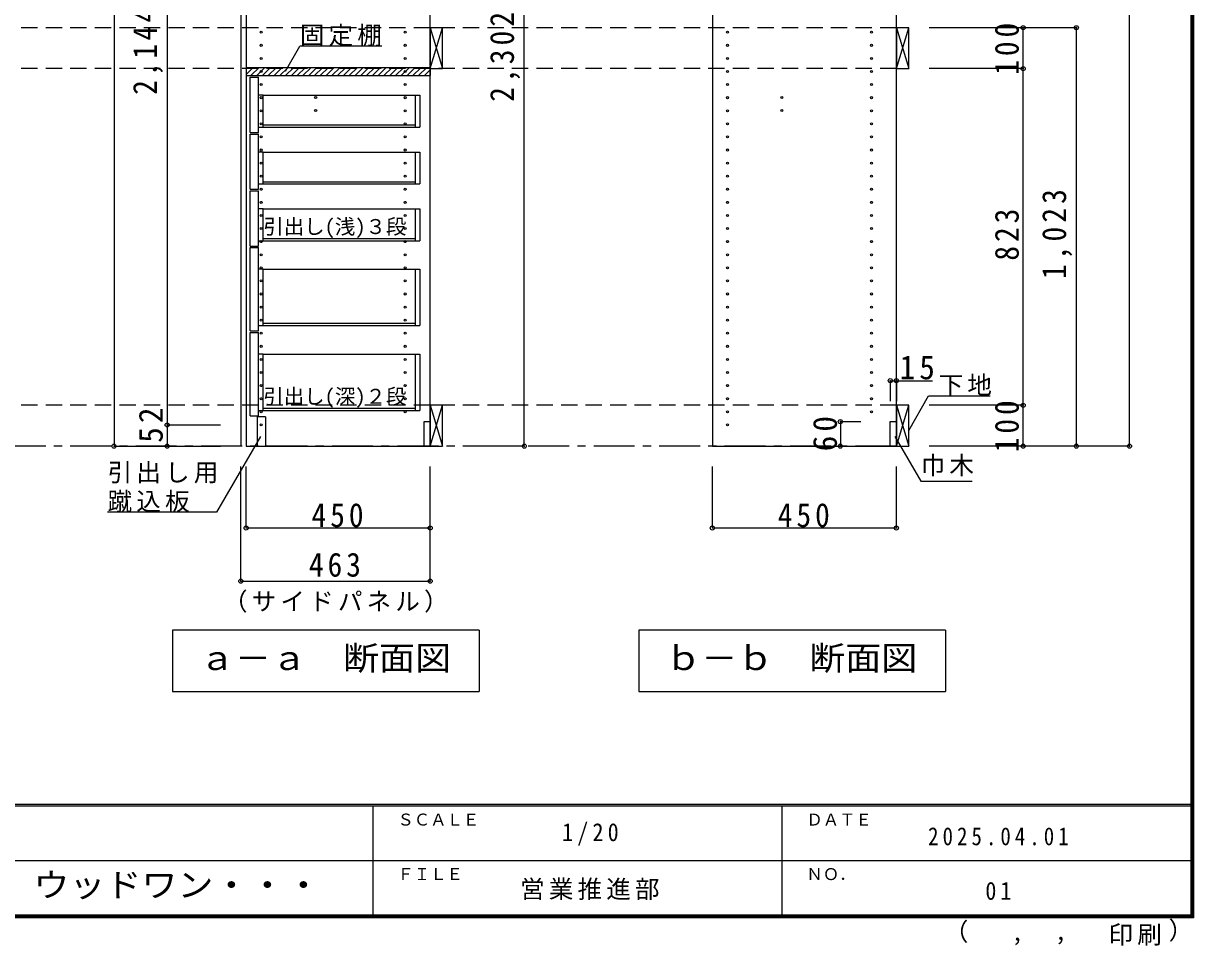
# Model space of a CAD drawing. Units: millimetres at full size, sheet at 1:20. Extents: x -8005 to 8005, y -2932 to 2722.
# Drawn here: x -3066 to -205, y -2932 to -678 of the extents above; entities that cross this region are included whole.
import ezdxf
from ezdxf.enums import TextEntityAlignment as Align

# ---------------------------------------------------------------- set-up
doc = ezdxf.new("R2010")
doc.units = ezdxf.units.MM
doc.header["$LTSCALE"] = 20
doc.header["$PDMODE"] = 32
doc.header["$PDSIZE"] = 10
for name, pattern in [('CHAIN1', [8, 5, -1, 1, -1]), ('DASHED1', [1.8, 1.2, -0.6]), ('DASHED2', [3, 2, -1])]:
    doc.linetypes.add(name, pattern=pattern)
for name, color, linetype in [('0-3_固定棚', 3, 'Continuous'), ('0-5', 4, 'Continuous'), ('0-7_桟木・巾木', 2, 'Continuous'), ('0-8_引き出し', 2, 'Continuous'), ('0-A_文字', 7, 'Continuous'), ('0-B_寸法', 7, 'Continuous'), ('0-C_ハッチ', 4, 'Continuous'), ('F-1_枠', 6, 'Continuous'), ('F-A_文字', 7, 'Continuous')]:
    doc.layers.add(name, color=color, linetype=linetype)
doc.styles.add('ＭＳ ゴシック', font='')
doc.styles.get('ＭＳ ゴシック').set_extended_font_data('MS Gothic')

# ---------------------------------------------------------------- blocks, each defined once
blk = doc.blocks.new('無垢引出（浅）3段')
at = {"layer": '0-8_引き出し'}
for p, q in [((-185.06, 225.45), (-165.06, 225.45)), ((-185.06, 90.45), (-185.06, 225.45)), ((-165.06, 90.45), (-165.06, 225.45)), ((-153.06, 181.45), (-165.06, 181.45)), ((-153.06, 103.45), (-153.06, 181.45)), ((217.78, 181.45), (229.94, 181.45)), ((217.94, 181.45), (217.94, 103.45)), ((229.94, 181.45), (229.94, 103.45)), ((-185.06, 90.45), (-165.06, 90.45)), ((-185.06, 86.45), (-165.06, 86.45)), ((-185.06, -48.55), (-185.06, 86.45)), ((-165.06, 103.45), (-153.06, 103.45)), ((-165.06, -48.55), (-165.06, 86.45)), ((-153.06, 108.95), (217.94, 108.95)), ((217.94, 103.45), (229.94, 103.45)), ((-153.06, 42.45), (-165.06, 42.45)), ((-153.06, -35.55), (-153.06, 42.45)), ((217.78, 42.45), (229.94, 42.45)), ((217.94, 42.45), (217.94, -35.55)), ((229.94, 42.45), (229.94, -35.55)), ((-185.06, -48.55), (-165.06, -48.55)), ((-185.06, -52.55), (-165.06, -52.55)), ((-185.06, -187.55), (-185.06, -52.55)), ((-165.06, -35.55), (-153.06, -35.55)), ((-165.06, -187.55), (-165.06, -52.55)), ((-153.06, -30.05), (217.94, -30.05)), ((217.94, -35.55), (229.94, -35.55)), ((-153.06, -96.55), (-165.06, -96.55)), ((-153.06, -174.55), (-153.06, -96.55)), ((217.78, -96.55), (229.94, -96.55)), ((217.94, -96.55), (217.94, -174.55)), ((229.94, -96.55), (229.94, -174.55)), ((-153.06, -169.05), (217.94, -169.05)), ((-185.06, -187.55), (-165.06, -187.55)), ((-165.06, -174.55), (-153.06, -174.55)), ((217.94, -174.55), (229.94, -174.55))]:
    blk.add_line(p, q, dxfattribs=at)
at = {"layer": '0-8_引き出し', "color": 7}
for p, q in [((-153.06, 181.45), (217.78, 181.45)), ((-153.06, 103.45), (217.94, 103.45)), ((-153.06, 42.45), (217.78, 42.45)), ((-153.06, -35.55), (217.94, -35.55)), ((-153.06, -96.55), (217.78, -96.55)), ((-153.06, -174.55), (217.94, -174.55))]:
    blk.add_line(p, q, dxfattribs=at)
at = {"layer": '0-8_引き出し', "color": 7, "linetype": 'DASHED1'}
for p, q in [((217.78, 181.45), (229.94, 181.45)), ((217.78, 42.45), (229.94, 42.45)), ((217.78, -96.55), (229.94, -96.55))]:
    blk.add_line(p, q, dxfattribs=at)
at = {"layer": '0-A_文字', "style": 'ＭＳ ゴシック'}
blk.add_text('引出し(浅)３段', height=36.66, dxfattribs=at).set_placement((-153.06, -169.05), align=Align.BOTTOM_LEFT)
blk = doc.blocks.new('無垢引出（深）2段')
at = {"layer": '0-A_文字', "color": 2}
for p, q in [((-188.69, 227.37), (-168.69, 227.37)), ((-188.69, 23.37), (-188.69, 227.37)), ((-168.69, 23.37), (-168.69, 227.37)), ((-156.69, 174.37), (-168.69, 174.37)), ((-156.69, 36.37), (-156.69, 174.37)), ((214.15, 174.37), (226.31, 174.37)), ((214.31, 174.37), (214.31, 36.37)), ((226.31, 174.37), (226.31, 36.37)), ((-168.69, 36.37), (-156.69, 36.37)), ((-156.69, 41.87), (214.31, 41.87)), ((214.31, 36.37), (226.31, 36.37)), ((-188.69, 23.37), (-168.69, 23.37)), ((-188.69, 19.37), (-168.69, 19.37)), ((-188.69, -184.63), (-188.69, 19.37)), ((-168.69, -184.63), (-168.69, 19.37)), ((-156.69, -33.63), (-168.69, -33.63)), ((-156.69, -171.63), (-156.69, -33.63)), ((214.15, -33.63), (226.31, -33.63)), ((214.31, -33.63), (214.31, -171.63)), ((226.31, -33.63), (226.31, -171.63)), ((-168.69, -171.63), (-156.69, -171.63)), ((-156.69, -166.13), (214.31, -166.13)), ((214.31, -171.63), (226.31, -171.63)), ((-188.69, -184.63), (-168.69, -184.63))]:
    blk.add_line(p, q, dxfattribs=at)
at = {"layer": '0-A_文字'}
for p, q in [((-156.69, 174.37), (214.15, 174.37)), ((-156.69, 36.37), (214.31, 36.37)), ((-156.69, -33.63), (214.15, -33.63)), ((-156.69, -171.63), (214.31, -171.63))]:
    blk.add_line(p, q, dxfattribs=at)
at = {"layer": '0-A_文字', "linetype": 'DASHED1'}
for p, q in [((214.15, 174.37), (226.31, 174.37)), ((214.15, -33.63), (226.31, -33.63))]:
    blk.add_line(p, q, dxfattribs=at)
at = {"layer": '0-A_文字', "style": 'ＭＳ ゴシック'}
blk.add_text('引出し(深)２段', height=36.66, dxfattribs=at).set_placement((-156.69, -166.13), align=Align.BOTTOM_LEFT)

msp = doc.modelspace()

# ---------------------------------------------------------------- linework, layer by layer
at = {"layer": '0-3_固定棚', "color": 2}
for p, q in [((-2521.67, -785.27), (-2521.67, -805.27)), ((-2521.67, -785.27), (-2071.67, -785.27)), ((-2071.67, -785.27), (-2071.67, -805.27)), ((-2521.67, -805.27), (-2071.67, -805.27))]:
    msp.add_line(p, q, dxfattribs=at)
at = {"layer": '0-5', "color": 2}
msp.add_line((-2534.67, 590.73), (-2534.67, -1711.27), dxfattribs=at)
at = {"layer": '0-5', "color": 3}
for p, q in [((-2521.67, 570.73), (-2521.67, -1711.27)), ((-2071.67, -1711.27), (-2071.67, 570.73)), ((-1381.67, 570.73), (-1381.67, -1711.27)), ((-931.67, -1711.27), (-931.67, 570.73)), ((-2521.67, -1711.27), (-2071.67, -1711.27)), ((-1381.67, -1711.27), (-931.67, -1711.27))]:
    msp.add_line(p, q, dxfattribs=at)
at = {"layer": '0-5'}
for centre in [(-2484.67, -699.27), (-2132.67, -699.27), (-1344.67, -699.27), (-992.67, -699.27), (-2484.67, -731.27), (-2132.67, -731.27), (-1344.67, -731.27), (-992.67, -731.27), (-2484.67, -763.27), (-2132.67, -763.27), (-1344.67, -763.27), (-992.67, -763.27), (-2484.67, -795.27), (-2132.67, -795.27), (-1344.67, -795.27), (-992.67, -795.27), (-2484.67, -827.27), (-2132.67, -827.27), (-1344.67, -827.27), (-992.67, -827.27), (-2484.67, -859.27), (-2351.67, -858.77), (-2132.67, -859.27), (-1344.67, -859.27), (-1211.67, -858.77), (-992.67, -859.27), (-2484.67, -891.27), (-2351.67, -890.77), (-2132.67, -891.27), (-1344.67, -891.27), (-1211.67, -890.77), (-992.67, -891.27), (-2484.67, -923.27), (-2132.67, -923.27), (-1344.67, -923.27), (-992.67, -923.27), (-2484.67, -955.27), (-2132.67, -955.27), (-1344.67, -955.27), (-992.67, -955.27), (-2484.67, -987.27), (-2132.67, -987.27), (-1344.67, -987.27), (-992.67, -987.27), (-2484.67, -1019.27), (-2132.67, -1019.27), (-1344.67, -1019.27), (-992.67, -1019.27), (-2484.67, -1051.27), (-2132.67, -1051.27), (-1344.67, -1051.27), (-992.67, -1051.27), (-2484.67, -1083.27), (-2132.67, -1083.27), (-1344.67, -1083.27), (-992.67, -1083.27), (-2484.67, -1115.27), (-2132.67, -1115.27), (-1344.67, -1115.27), (-992.67, -1115.27), (-2484.67, -1147.27), (-2132.67, -1147.27), (-1344.67, -1147.27), (-992.67, -1147.27), (-2484.67, -1179.27), (-2132.67, -1179.27), (-1344.67, -1179.27), (-992.67, -1179.27), (-2484.67, -1211.27), (-2132.67, -1211.27), (-1344.67, -1211.27), (-992.67, -1211.27), (-2484.67, -1243.27), (-2132.67, -1243.27), (-1344.67, -1243.27), (-992.67, -1243.27), (-2484.67, -1275.27), (-2132.67, -1275.27), (-1344.67, -1275.27), (-992.67, -1275.27), (-2484.67, -1307.27), (-2132.67, -1307.27), (-1344.67, -1307.27), (-992.67, -1307.27), (-2484.67, -1339.27), (-2132.67, -1339.27), (-1344.67, -1339.27), (-992.67, -1339.27), (-2484.67, -1371.27), (-2132.67, -1371.27), (-1344.67, -1371.27), (-992.67, -1371.27), (-2484.67, -1403.27), (-2132.67, -1403.27), (-1344.67, -1403.27), (-992.67, -1403.27), (-2484.67, -1435.27), (-2132.67, -1435.27), (-1344.67, -1435.27), (-992.67, -1435.27), (-2484.67, -1467.27), (-2132.67, -1467.27), (-1344.67, -1467.27), (-992.67, -1467.27), (-2484.67, -1499.27), (-2132.67, -1499.27), (-1344.67, -1499.27), (-992.67, -1499.27), (-2484.67, -1531.27), (-2132.67, -1531.27), (-1344.67, -1531.27), (-992.67, -1531.27), (-2484.67, -1563.27), (-2132.67, -1563.27), (-1344.67, -1563.27), (-992.67, -1563.27), (-2484.67, -1595.27), (-2132.67, -1595.27), (-1344.67, -1595.27), (-992.67, -1595.27), (-2484.67, -1627.27), (-2132.67, -1627.27), (-1344.67, -1627.27), (-992.67, -1627.27), (-2484.67, -1659.27), (-1344.67, -1659.27)]:
    msp.add_circle(centre, 2.5, dxfattribs=at)
at = {"layer": '0-7_桟木・巾木'}
for p, q in [((-2086.67, -1651.27), (-2071.67, -1651.27)), ((-2071.67, -1651.27), (-2071.67, -1711.27)), ((-946.67, -1711.27), (-946.67, -1651.27)), ((-931.67, -1711.27), (-946.67, -1711.27))]:
    msp.add_line(p, q, dxfattribs=at)
for points in [[(-2071.67, -1711.27), (-2086.67, -1711.27), (-2086.67, -1651.27)], [(-946.67, -1651.27), (-931.67, -1651.27), (-931.67, -1711.27)]]:
    msp.add_lwpolyline(points, dxfattribs=at)
at = {"layer": '0-8_引き出し', "color": 7}
for p, q in [((-2071.67, -688.27), (-2041.67, -788.27)), ((-2071.67, -788.27), (-2041.67, -688.27)), ((-931.67, -688.27), (-901.67, -788.27)), ((-931.67, -788.27), (-901.67, -688.27)), ((-2071.67, -1711.27), (-2041.67, -1611.27)), ((-2071.67, -1611.27), (-2041.67, -1711.27)), ((-931.67, -1611.27), (-901.67, -1711.27)), ((-931.67, -1711.27), (-901.67, -1611.27)), ((-2474.67, -1639.27), (-2474.67, -1711.27))]:
    msp.add_line(p, q, dxfattribs=at)
at = {"layer": '0-8_引き出し', "color": 3}
for p, q in [((-2071.67, -1611.27), (-2071.67, -1711.27)), ((-2041.67, -1611.27), (-2071.67, -1611.27)), ((-2041.67, -1711.27), (-2041.67, -1611.27)), ((-2071.67, -1711.27), (-2041.67, -1711.27))]:
    msp.add_line(p, q, dxfattribs=at)
for points in [[(-2041.67, -788.27), (-2041.67, -688.27), (-2071.67, -688.27), (-2071.67, -788.27)], [(-901.67, -788.27), (-901.67, -688.27), (-931.67, -688.27), (-931.67, -788.27)], [(-901.67, -1711.27), (-901.67, -1611.27), (-931.67, -1611.27), (-931.67, -1711.27)]]:
    msp.add_lwpolyline(points, close=True, dxfattribs=at)
at = {"layer": '0-8_引き出し', "color": 7}
msp.add_lwpolyline([(-2474.67, -1639.27), (-2494.67, -1639.27), (-2494.67, -1711.27)], dxfattribs=at)
at = {"layer": '0-A_文字'}
for p, q in [((-2425.28, -794.33), (-2390.26, -733.68)), ((-2190.26, -733.68), (-2390.26, -733.68)), ((-901.67, -1672.95), (-852.9, -1588.48)), ((-852.9, -1588.48), (-702.37, -1588.48)), ((-1951.67, -2161.27), (-1951.67, -2311.27)), ((-1561.67, -2161.27), (-1561.67, -2311.27)), ((-811.67, -2161.27), (-1561.67, -2161.27)), ((-811.67, -2161.27), (-811.67, -2311.27)), ((-2701.67, -2311.27), (-1951.67, -2311.27)), ((-1561.67, -2311.27), (-811.67, -2311.27))]:
    msp.add_line(p, q, dxfattribs=at)
at = {"layer": '0-A_文字', "linetype": 'CHAIN1'}
msp.add_line((-931.67, -1711.27), (-4886.32, -1711.27), dxfattribs=at)
at = {"layer": '0-A_文字'}
for points in [[(-2486.92, -1687.54), (-2594, -1873.01), (-2860.28, -1873.01)], [(-935.48, -1687.54), (-872.23, -1797.08), (-746.2, -1797.08)], [(-1951.67, -2161.27), (-2701.67, -2161.27), (-2701.67, -2311.27)]]:
    msp.add_lwpolyline(points, dxfattribs=at)
at = {"layer": '0-B_寸法', "color": 4}
for p, q in [((-1841.67, -1711.27), (-1841.67, 590.73)), ((-361.67, -1711.27), (-361.67, 590.73)), ((-2844.67, 570.73), (-2844.67, -1711.27)), ((-2714.67, 484.73), (-2714.67, -1659.27)), ((-621.67, -688.27), (-851.67, -688.27)), ((-491.67, -688.27), (-621.67, -688.27)), ((-621.67, -788.27), (-621.67, -688.27)), ((-491.67, -1711.27), (-491.67, -688.27)), ((-621.67, -788.27), (-851.67, -788.27)), ((-621.67, -1611.27), (-621.67, -788.27)), ((-946.67, -1551.27), (-946.67, -1601.27)), ((-946.67, -1551.27), (-843.21, -1551.27)), ((-931.67, -1551.27), (-931.67, -1601.27)), ((-621.67, -1611.27), (-851.67, -1611.27)), ((-621.67, -1711.27), (-621.67, -1611.27)), ((-2714.67, -1659.27), (-2584.67, -1659.27)), ((-2714.67, -1659.27), (-2714.67, -1711.27)), ((-1068.67, -1651.27), (-1018.67, -1651.27)), ((-1068.67, -1651.27), (-1068.67, -1711.27)), ((-2844.67, -1711.27), (-2584.67, -1711.27)), ((-2714.67, -1711.27), (-2584.67, -1711.27)), ((-1841.67, -1711.27), (-1991.67, -1711.27)), ((-1068.67, -1711.27), (-1018.67, -1711.27)), ((-621.67, -1711.27), (-851.67, -1711.27)), ((-361.67, -1711.27), (-851.67, -1711.27)), ((-491.67, -1711.27), (-621.67, -1711.27)), ((-2534.67, -2041.27), (-2534.67, -1761.27)), ((-2521.67, -1911.27), (-2521.67, -1761.27)), ((-2071.67, -1911.27), (-2071.67, -1761.27)), ((-1381.67, -1911.27), (-1381.67, -1761.27)), ((-931.67, -1911.27), (-931.67, -1761.27)), ((-2521.67, -1911.27), (-2071.67, -1911.27)), ((-2071.67, -2041.27), (-2071.67, -1911.27)), ((-1381.67, -1911.27), (-931.67, -1911.27)), ((-2534.67, -2041.27), (-2071.67, -2041.27))]:
    msp.add_line(p, q, dxfattribs=at)
at = {"layer": '0-B_寸法', "color": 4, "linetype": 'DASHED2'}
for p, q in [((-931.67, -688.27), (-4901.32, -688.27)), ((-931.67, -788.27), (-4901.32, -788.27)), ((-931.67, -1611.27), (-4901.32, -1611.27))]:
    msp.add_line(p, q, dxfattribs=at)
at = {"layer": '0-B_寸法'}
for p in [(-621.67, -688.27), (-491.67, -688.27), (-621.67, -788.27), (-946.67, -1551.27), (-931.67, -1551.27), (-621.67, -1611.27), (-2714.67, -1659.27), (-1068.67, -1651.27), (-2844.67, -1711.27), (-2714.67, -1711.27), (-1841.67, -1711.27), (-1068.67, -1711.27), (-621.67, -1711.27), (-491.67, -1711.27), (-361.67, -1711.27), (-2521.67, -1911.27), (-2071.67, -1911.27), (-1381.67, -1911.27), (-931.67, -1911.27), (-2534.67, -2041.27), (-2071.67, -2041.27)]:
    msp.add_point(p, dxfattribs=at)
at = {"layer": '0-C_ハッチ'}
for p, q in [((-2521.67, -802.79), (-2504.14, -785.27)), ((-2521.67, -788.65), (-2518.28, -785.27)), ((-2510, -805.27), (-2490, -785.27)), ((-2495.86, -805.27), (-2475.86, -785.27)), ((-2481.71, -805.27), (-2461.71, -785.27)), ((-2467.57, -805.27), (-2447.57, -785.27)), ((-2453.43, -805.27), (-2433.43, -785.27)), ((-2439.29, -805.27), (-2419.29, -785.27)), ((-2425.15, -805.27), (-2405.15, -785.27)), ((-2411, -805.27), (-2391, -785.27)), ((-2396.86, -805.27), (-2376.86, -785.27)), ((-2382.72, -805.27), (-2362.72, -785.27)), ((-2368.58, -805.27), (-2348.58, -785.27)), ((-2354.43, -805.27), (-2334.43, -785.27)), ((-2340.29, -805.27), (-2320.29, -785.27)), ((-2326.15, -805.27), (-2306.15, -785.27)), ((-2312.01, -805.27), (-2292.01, -785.27)), ((-2297.87, -805.27), (-2277.87, -785.27)), ((-2283.72, -805.27), (-2263.72, -785.27)), ((-2269.58, -805.27), (-2249.58, -785.27)), ((-2255.44, -805.27), (-2235.44, -785.27)), ((-2241.3, -805.27), (-2221.3, -785.27)), ((-2227.16, -805.27), (-2207.16, -785.27)), ((-2213.01, -805.27), (-2193.01, -785.27)), ((-2198.87, -805.27), (-2178.87, -785.27)), ((-2184.73, -805.27), (-2164.73, -785.27)), ((-2170.59, -805.27), (-2150.59, -785.27)), ((-2156.44, -805.27), (-2136.44, -785.27)), ((-2142.3, -805.27), (-2122.3, -785.27)), ((-2128.16, -805.27), (-2108.16, -785.27)), ((-2114.02, -805.27), (-2094.02, -785.27)), ((-2099.88, -805.27), (-2079.88, -785.27)), ((-2085.73, -805.27), (-2071.67, -791.2))]:
    msp.add_line(p, q, dxfattribs=at)
at = {"layer": 'F-1_枠'}
for p, q in [((-211.67, 2722.29), (-211.67, -2864.37)), ((-208.33, 2722.29), (-208.33, -2864.37)), ((-205, 2722.29), (-205, -2864.37)), ((-205, -2587.71), (-8005, -2587.71)), ((-205, -2591.04), (-8005, -2591.04)), ((-2211.67, -2591.04), (-2211.67, -2857.71)), ((-1211.67, -2591.04), (-1211.67, -2857.71)), ((-4105, -2724.37), (-211.67, -2724.38)), ((-205, -2857.71), (-8005, -2857.71)), ((-205, -2861.04), (-8005, -2861.04)), ((-205, -2864.37), (-8005, -2864.37))]:
    msp.add_line(p, q, dxfattribs=at)

# ---------------------------------------------------------------- block references
at = {"layer": '0-A_文字'}
for name, p in [('無垢引出（浅）3段', (-2326.61, -1034.71)), ('無垢引出（深）2段', (-2322.97, -1452.64))]:
    msp.add_blockref(name, p, dxfattribs=at)

# ---------------------------------------------------------------- texts
at = {"layer": '0-A_文字', "style": 'ＭＳ ゴシック', "width": 1.1}
for s, p in [('ａ－ａ\u3000断面図', (-2636.67, -2276.27)), ('ｂ－ｂ\u3000断面図', (-1496.67, -2276.27))]:
    msp.add_text(s, height=58.65, dxfattribs=at).set_placement(p, align=Align.BOTTOM_LEFT)
at = {"layer": '0-A_文字', "char_height": 43.99, "attachment_point": 7, "style": 'ＭＳ ゴシック'}
for s, insert in [('\\T1.17;固定棚', (-2390.26, -733.68)), ('\\T1.17;下地', (-828.4, -1588.48)), ('\\T1.17;巾木', (-872.23, -1785.14)), ('\\T1.17;引出し用', (-2860.28, -1802.53)), ('\\T1.17;蹴込板', (-2860.28, -1873.01))]:
    msp.add_mtext(s, dxfattribs=dict(at, insert=insert))
at = {"layer": '0-B_寸法', "char_height": 58.65, "attachment_point": 7, "rotation": 90, "style": 'ＭＳ ゴシック'}
for s, insert in [('\\T1.23;\\W0.9;2,144（P32）', (-2724.67, -852.27)), ('\\T1.28;\\W0.9;2,302', (-1851.67, -869.43)), ('\\T1.27;\\W0.9;100', (-631.67, -803.27)), ('\\T1.28;\\W0.9;1,023', (-501.67, -1302.77)), ('\\T1.27;\\W0.9;823', (-631.67, -1257.77)), ('\\T1.27;\\W0.95;52', (-2724.67, -1703)), ('\\T1.27;\\W0.9;100', (-631.67, -1726.27)), ('\\T1.27;\\W0.95;60', (-1076.28, -1723.77))]:
    msp.add_mtext(s, dxfattribs=dict(at, insert=insert))
at = {"layer": '0-B_寸法', "attachment_point": 7, "style": 'ＭＳ ゴシック'}
for s, insert, char_height in [('\\T1.27;\\W0.95;15', (-923.75, -1548.8), 58.65), ('\\T1.27;\\W0.9;450', (-2361.67, -1910.06), 58.65), ('\\T1.27;\\W0.9;450', (-1221.67, -1910.06), 58.65), ('\\T1.27;\\W0.9;463', (-2368.17, -2031.27), 58.65), ('\\T1.17;（サイドパネル）', (-2578.17, -2118.51), 43.99)]:
    msp.add_mtext(s, dxfattribs=dict(at, insert=insert, char_height=char_height))
at = {"layer": 'F-A_文字', "style": 'ＭＳ ゴシック'}
for s, height, p in [('ＳＣＡＬＥ', 29.33, (-2151.67, -2647.71)), ('ＤＡＴＥ', 29.33, (-1151.67, -2647.71)), ('ＦＩＬＥ', 29.33, (-2151.67, -2781.04)), ('ＮＯ．', 29.33, (-1151.67, -2781.04)), ('（', 43.99, (-815.64, -2933.25)), ('）', 43.99, (-266.06, -2930.46)), (',', 43.99, (-650.81, -2933.25)), (',', 43.99, (-544.87, -2931.39))]:
    msp.add_text(s, height=height, dxfattribs=at).set_placement(p, align=Align.BOTTOM_LEFT)
at = {"layer": 'F-A_文字', "style": 'ＭＳ ゴシック', "width": 1.1}
msp.add_text('ウッドワン・・・', height=58.65, dxfattribs=at).set_placement((-3041.67, -2831.04), align=Align.BOTTOM_LEFT)
at = {"layer": 'F-A_文字', "char_height": 43.99, "attachment_point": 7, "style": 'ＭＳ ゴシック'}
for s, insert in [('\\T1.38;\\W0.9;1/20', (-1749.17, -2687.71)), ('\\T1.39;\\W0.85;2025.04.01', (-854.17, -2687.71)), ('\\T1.17;営業推進部', (-1851.67, -2821.04)), ('\\T1.36;\\W0.9;01', (-714.17, -2821.04)), ('\\T1.17;印刷', (-412.9, -2932.32))]:
    msp.add_mtext(s, dxfattribs=dict(at, insert=insert))

doc.saveas('drawing.dxf')
